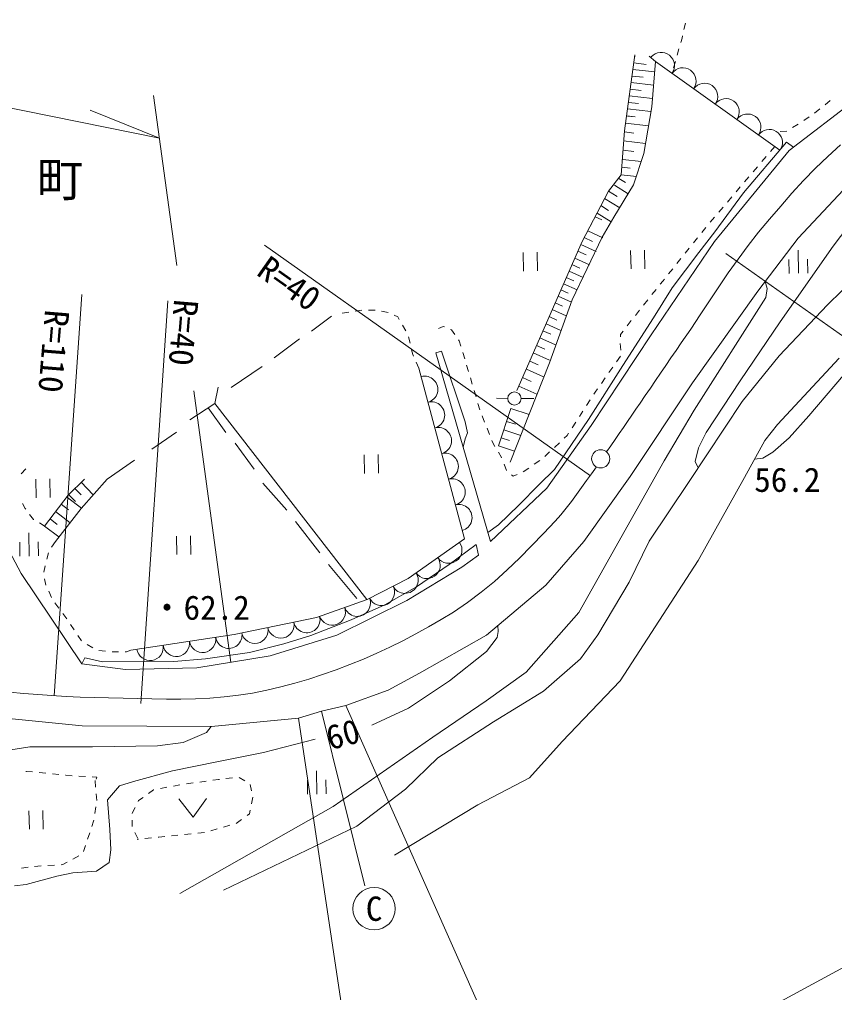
# Model space of a CAD drawing. Units: millimetres, scale not verified. Extents: x 40000 to 680000, y 20000 to 380000.
# Drawn here: x 321237 to 382658, y 246778 to 320070 of the extents above; entities that cross this region are included whole.
import ezdxf
from ezdxf.enums import TextEntityAlignment as Align

# ---------------------------------------------------------------- set-up
doc = ezdxf.new("R2010")
doc.units = ezdxf.units.MM
doc.header["$LTSCALE"] = 1000
doc.linetypes.add('CHAIN', pattern=[18.5, 12, -1.5, 3.5, -1.5])
for name, color, linetype, lineweight in [('M-BGD', 7, 'Continuous', 13), ('M-BMK', 2, 'Continuous', 13), ('M-STR-HTXT', 7, 'Continuous', 13)]:
    doc.layers.add(name, color=color, linetype=linetype, lineweight=lineweight)
doc.layers.add('M-BGD-HTXT', color=7, linetype='Continuous')
doc.styles.add('ＭＳ ゴシック', font='')
doc.styles.get('ＭＳ ゴシック').set_extended_font_data('MS Gothic')

# ---------------------------------------------------------------- blocks, each defined once
blk = doc.blocks.new('田')
at = {"color": 7, "linetype": 'Continuous', "lineweight": 13}
for p, q in [((-0.75, 1), (-0.75, -1)), ((0.75, -1), (0.75, 1))]:
    blk.add_line(p, q, dxfattribs=at)
blk = doc.blocks.new('荒地')
at = {"color": 7, "linetype": 'Continuous', "lineweight": 13}
for p, q in [((0, -1.25), (0, 1.25)), ((-1, 0.25), (-1, -1.25)), ((1, 0.25), (1, -1.25))]:
    blk.add_line(p, q, dxfattribs=at)
blk = doc.blocks.new('畑')
at = {"color": 7, "linetype": 'Continuous', "lineweight": 13}
for p, q in [((-1.5, 1), (0, -1)), ((0, -1), (1.5, 1))]:
    blk.add_line(p, q, dxfattribs=at)

msp = doc.modelspace()

# ---------------------------------------------------------------- linework, layer by layer
at = {"layer": 'M-BGD'}
for p, q in [((371425, 319803), (371313, 319315)), ((371202, 318828), (371165, 318668)), ((371165, 318668), (371073, 318345)), ((366826, 311693), (367621, 317410)), ((370937, 317864), (370800, 317383)), ((367536, 316800), (368459, 316678)), ((367607, 317295), (367631, 317292)), ((369169, 316894), (368891, 313499)), ((370663, 316902), (370527, 316421)), ((367467, 316305), (369105, 316114)), ((367329, 315314), (369023, 315117)), ((367398, 315809), (368226, 315715)), ((367261, 314820), (368082, 314708)), ((367889, 313730), (367123, 313828)), ((367192, 314323), (368942, 314119)), ((384330, 314100), (379248, 310209)), ((382331, 313959), (381940, 313647)), ((367054, 313332), (368826, 313126)), ((368891, 313499), (368276, 309986)), ((381550, 313335), (381159, 313023)), ((366907, 312269), (368640, 312067)), ((380756, 312729), (380334, 312460)), ((366568, 308378), (366826, 311693)), ((366819, 311598), (367544, 311513)), ((379063, 311648), (378571, 311643)), ((379070, 311653), (379063, 311648)), ((379913, 312191), (379491, 311922)), ((366767, 310923), (368406, 310732)), ((379045, 310819), (375809, 307008)), ((379564, 310450), (379045, 310819)), ((366713, 310231), (367527, 310136)), ((379248, 310209), (373611, 303340)), ((378150, 310504), (377826, 310124)), ((366703, 309533), (368081, 309373)), ((368276, 309986), (367521, 307604)), ((377502, 309743), (377178, 309362)), ((366636, 308955), (367269, 308882)), ((376854, 308982), (376529, 308601)), ((365616, 307147), (366568, 308378)), ((366396, 308099), (366914, 307778)), ((366568, 308378), (367724, 308243)), ((376205, 308220), (375881, 307840)), ((363630, 303336), (365616, 307147)), ((365613, 307142), (366273, 306733)), ((367521, 307604), (366032, 305182)), ((366073, 307578), (367114, 306932)), ((375557, 307459), (375233, 307078)), ((383341, 307240), (379927, 303587)), ((365329, 306597), (366479, 305884)), ((375809, 307008), (373626, 304070)), ((374909, 306698), (374584, 306317)), ((382137, 298564), (390018, 306385)), ((365042, 306046), (365629, 305682)), ((374260, 305936), (373936, 305556)), ((364608, 305207), (365122, 304975)), ((364774, 305484), (365837, 304825)), ((366032, 305182), (365159, 303673)), ((373612, 305175), (373288, 304794)), ((382563, 302983), (384291, 305306)), ((364363, 304665), (364330, 304679)), ((372971, 304408), (372657, 304019)), ((365159, 303673), (362896, 298948)), ((363788, 303639), (364416, 303356)), ((364055, 304150), (365204, 303632)), ((372343, 303629), (372029, 303240)), ((373626, 304070), (372434, 302522)), ((379927, 303587), (376869, 299617)), ((358707, 292120), (363630, 303336)), ((363536, 303121), (364695, 302599)), ((373611, 303340), (368846, 296313)), ((371715, 302851), (371401, 302462)), ((378554, 297286), (382563, 302983)), ((363089, 302102), (364202, 301600)), ((363313, 302611), (363932, 302332)), ((372434, 302522), (370420, 299852)), ((371087, 302073), (370773, 301683)), ((362873, 301609), (363465, 301342)), ((370460, 301294), (370146, 300905)), ((362447, 300640), (363014, 300384)), ((362656, 301116), (363726, 300634)), ((369832, 300516), (369709, 300363)), ((362238, 300163), (363266, 299700)), ((370420, 299852), (369020, 297599)), ((369709, 300363), (369519, 300126)), ((377581, 299797), (377429, 300344)), ((377482, 299132), (377581, 299797)), ((361827, 299226), (362830, 298773)), ((362032, 299695), (362573, 299451)), ((369207, 299735), (368895, 299344)), ((376869, 299617), (371946, 292709)), ((372082, 290636), (377482, 299132)), ((362896, 298948), (361189, 294204)), ((361607, 298725), (362155, 298478)), ((368583, 298954), (368271, 298563)), ((378485, 294733), (382137, 298564)), ((344746, 297713), (343237, 296591)), ((346052, 298015), (345558, 297941)), ((347041, 298162), (346547, 298088)), ((348040, 298179), (347540, 298179)), ((349021, 297994), (348531, 298096)), ((349738, 297663), (349476, 297791)), ((349842, 297483), (349738, 297663)), ((361153, 297690), (361723, 297433)), ((361387, 298225), (362444, 297748)), ((369020, 297599), (366717, 294015)), ((367959, 298172), (367647, 297782)), ((350340, 296615), (350091, 297049)), ((353173, 296949), (352807, 296783)), ((353264, 296911), (353173, 296949)), ((360918, 297156), (362032, 296654)), ((367108, 297107), (367025, 296999)), ((367335, 297391), (367108, 297107)), ((375556, 292859), (378554, 297286)), ((350667, 295680), (350549, 296166)), ((353788, 296691), (353725, 296717)), ((354039, 296340), (353788, 296691)), ((360684, 296622), (361277, 296354)), ((368846, 296313), (364320, 289484)), ((366532, 296353), (366521, 296165)), ((366722, 296601), (366532, 296353)), ((342344, 296006), (340428, 294596)), ((354384, 295857), (354329, 295933)), ((354500, 295467), (354384, 295857)), ((360200, 295519), (360817, 295241)), ((360449, 296087), (361620, 295560)), ((366497, 295667), (366565, 295171)), ((350870, 294844), (350785, 295194)), ((350927, 294717), (350870, 294844)), ((352608, 294963), (353045, 295082)), ((356737, 280750), (352608, 294963)), ((353045, 295082), (354831, 289762)), ((354786, 294509), (354643, 294988)), ((359950, 294951), (361181, 294396)), ((366525, 294702), (366237, 294293)), ((375686, 291298), (378485, 294733)), ((339515, 293941), (337183, 292343)), ((351338, 293805), (351133, 294261)), ((355073, 293551), (354930, 294030)), ((361189, 294204), (358211, 286720)), ((359707, 294336), (360328, 294057)), ((366717, 294015), (364117, 289946)), ((383011, 294554), (378366, 289551)), ((384052, 294130), (380717, 290219)), ((351338, 293805), (354772, 280941)), ((359436, 293735), (360715, 293158)), ((365950, 293884), (365662, 293475)), ((355359, 292593), (355216, 293072)), ((358859, 292455), (360220, 291842)), ((359147, 293095), (359807, 292797)), ((365374, 293066), (365086, 292658)), ((371946, 292709), (367262, 285642)), ((372995, 288968), (375556, 292859)), ((336211, 292363), (335953, 291152)), ((355646, 291635), (355502, 292114)), ((364627, 292006), (364517, 291836)), ((364798, 292249), (364627, 292006)), ((335953, 291152), (334076, 289911)), ((335953, 291152), (347415, 276370)), ((355932, 290677), (355789, 291156)), ((357193, 291534), (358031, 291528)), ((359031, 291521), (359993, 291514)), ((364244, 291416), (363972, 290997)), ((371696, 285264), (375686, 291298)), ((335463, 290828), (336786, 288969)), ((357338, 287951), (358271, 290770)), ((358271, 290770), (359645, 290325)), ((363700, 290577), (363428, 290158)), ((369819, 286824), (372082, 290636)), ((354831, 289762), (354990, 288929)), ((356285, 289742), (356099, 290206)), ((357947, 289793), (358604, 289576)), ((364117, 289946), (361546, 286174)), ((363156, 289738), (362884, 289319)), ((378366, 289551), (377413, 288360)), ((380717, 290219), (379228, 288551)), ((333083, 288978), (331217, 287708)), ((354990, 288929), (354831, 288492)), ((356655, 288813), (356470, 289277)), ((357736, 289155), (359012, 288733)), ((364320, 289484), (360985, 284760)), ((362612, 288899), (362503, 288730)), ((372400, 287817), (372995, 288968)), ((337490, 288155), (338920, 286189)), ((354831, 288492), (354673, 287857)), ((356925, 288135), (356840, 288348)), ((357064, 287903), (356925, 288135)), ((357537, 288553), (358157, 288348)), ((361920, 288184), (361555, 287842)), ((362503, 288730), (362285, 288526)), ((377413, 288360), (375864, 285581)), ((379228, 288551), (378018, 287479)), ((357560, 287083), (357323, 287475)), ((357338, 287951), (358542, 287552)), ((361190, 287500), (360826, 287158)), ((372161, 286785), (372400, 287817)), ((378018, 287479), (377243, 287023)), ((329907, 286874), (327843, 285445)), ((357574, 287044), (357560, 287083)), ((357930, 286109), (357752, 286577)), ((360442, 286840), (360026, 286563)), ((363387, 275390), (369819, 286824)), ((372379, 286297), (372161, 286785)), ((377243, 287023), (376622, 286941)), ((321728, 286212), (321375, 285858)), ((359610, 286286), (359194, 286008)), ((361546, 286174), (360395, 285043)), ((326126, 285447), (324897, 284249)), ((325881, 285209), (326803, 284264)), ((327843, 285445), (325887, 283224)), ((339565, 285147), (341381, 283122)), ((358433, 285673), (358304, 285782)), ((358737, 285805), (358433, 285673)), ((367262, 285642), (363768, 280759)), ((375864, 285581), (372390, 279331)), ((325409, 284748), (325887, 284258)), ((360985, 284760), (356737, 280750)), ((360395, 285043), (358866, 283484)), ((324897, 284249), (323128, 281914)), ((324788, 284105), (325913, 283253)), ((324936, 284287), (325448, 283762)), ((321465, 283624), (321669, 283234)), ((321669, 283234), (321705, 283186)), ((325887, 283224), (323942, 280743)), ((323951, 283001), (325056, 282164)), ((324370, 283553), (324927, 283131)), ((358866, 283484), (357348, 282015)), ((322002, 282783), (322284, 282400)), ((322284, 282400), (322305, 282389)), ((323540, 282457), (324087, 282042)), ((342046, 282249), (343882, 279906)), ((322742, 282145), (322959, 282023)), ((322959, 282023), (323128, 281914)), ((323128, 281914), (324215, 281091)), ((357348, 282015), (356542, 281423)), ((323942, 280743), (323663, 280328)), ((354772, 280941), (350524, 277963)), ((363768, 280759), (360909, 277463)), ((320464, 280040), (321377, 278333)), ((355640, 280517), (353616, 279008)), ((355839, 279723), (355640, 280517)), ((323437, 279888), (323289, 279410)), ((354568, 278809), (355839, 279723)), ((372390, 279331), (366495, 270256)), ((323167, 278926), (323075, 278434)), ((344527, 279023), (346657, 276447)), ((350439, 276308), (354568, 278809)), ((353616, 279008), (351154, 277340)), ((321377, 278333), (325943, 271544)), ((323127, 277946), (323237, 277458)), ((350524, 277963), (347427, 276375)), ((351154, 277340), (348772, 275991)), ((360909, 277463), (356423, 273692)), ((364827, 273710), (367170, 277680)), ((323440, 277001), (323642, 276544)), ((347427, 276375), (343616, 275025)), ((323910, 276124), (324206, 275721)), ((345159, 273688), (350439, 276308)), ((348772, 275991), (346231, 274839)), ((324502, 275318), (324798, 274915)), ((343616, 275025), (337422, 273755)), ((359417, 270904), (363387, 275390)), ((325088, 274508), (325366, 274093)), ((346231, 274839), (343194, 273668)), ((357302, 273978), (357294, 274421)), ((325644, 273677), (325922, 273261)), ((337422, 273755), (329640, 272564)), ((340117, 272140), (345159, 273688)), ((343194, 273668), (341169, 273053)), ((356423, 273692), (351381, 270833)), ((356433, 272465), (357227, 273517)), ((357227, 273517), (357302, 273978)), ((363517, 271904), (364827, 273710)), ((326333, 272987), (326764, 272732)), ((341169, 273053), (338568, 272398)), ((326171, 271991), (325943, 271544)), ((326509, 271921), (326171, 271991)), ((327492, 271683), (326509, 271921)), ((327217, 272546), (327714, 272494)), ((328211, 272441), (328269, 272435)), ((328269, 272435), (328711, 272439)), ((329211, 272444), (329312, 272445)), ((329312, 272445), (329640, 272564)), ((334598, 271226), (340117, 272140)), ((338568, 272398), (335253, 271901)), ((353654, 270261), (356433, 272465)), ((325943, 271544), (329238, 271107)), ((332871, 271703), (327492, 271683)), ((329238, 271107), (334598, 271226)), ((335253, 271901), (332871, 271703)), ((360738, 269482), (363517, 271904)), ((351381, 270833), (349012, 269550)), ((356400, 268760), (359417, 270904)), ((350557, 268197), (353654, 270261)), ((366495, 270256), (362127, 265690)), ((349012, 269550), (345836, 268399)), ((356966, 267159), (360738, 269482)), ((345836, 268399), (344010, 267962)), ((352390, 266020), (356400, 268760)), ((344010, 267962), (342263, 267446)), ((347798, 266926), (350557, 268197)), ((325971, 266863), (320427, 267406)), ((335698, 266823), (325971, 266863)), ((335687, 266822), (335323, 266354)), ((342263, 267446), (335698, 266823)), ((352758, 264460), (356966, 267159)), ((335323, 266354), (333576, 265599)), ((331631, 265361), (326747, 265282)), ((333576, 265599), (331631, 265361)), ((339619, 264862), (343530, 265874)), ((344886, 260780), (352390, 266020)), ((362127, 265690), (359666, 262951)), ((322023, 265282), (318926, 264805)), ((326747, 265282), (322023, 265282)), ((336106, 264147), (339619, 264862)), ((332771, 263472), (336106, 264147)), ((350336, 262097), (352758, 264460)), ((321725, 263434), (321779, 263438)), ((321779, 263438), (322223, 263393)), ((322720, 263343), (323218, 263293)), ((323715, 263243), (324213, 263193)), ((324710, 263142), (324737, 263140)), ((324737, 263140), (325209, 263111)), ((329833, 262678), (332771, 263472)), ((325708, 263082), (326207, 263052)), ((326707, 263022), (327060, 263001)), ((326941, 262743), (326979, 262244)), ((327060, 263001), (327029, 262858)), ((328781, 262341), (329833, 262678)), ((332842, 262325), (333333, 262416)), ((333826, 262500), (334322, 262567)), ((334817, 262633), (335313, 262699)), ((335808, 262766), (336231, 262822)), ((336231, 262822), (336304, 262831)), ((336801, 262890), (337297, 262950)), ((337786, 262966), (338229, 262735)), ((338614, 262458), (338728, 261971)), ((359666, 262951), (355775, 260926)), ((327017, 261746), (327056, 261247)), ((327867, 261289), (328781, 262341)), ((330956, 261776), (331328, 262048)), ((331328, 262048), (331366, 262055)), ((331858, 262145), (332350, 262235)), ((346663, 259318), (350336, 262097)), ((328046, 259065), (327867, 261289)), ((330178, 261160), (330216, 261234)), ((330216, 261234), (330552, 261480)), ((338822, 261484), (338724, 260994)), ((355775, 260926), (349502, 257115)), ((326990, 260753), (326912, 260259)), ((329720, 260281), (329947, 260717)), ((329720, 260272), (329720, 260281)), ((333333, 254229), (344886, 260780)), ((338573, 260241), (338385, 260105)), ((338626, 260504), (338573, 260241)), ((326822, 259686), (326689, 259288)), ((326834, 259765), (326822, 259686)), ((329720, 259272), (329720, 259772)), ((337980, 259811), (337576, 259518)), ((326531, 258813), (326373, 258339)), ((328126, 257537), (328046, 259065)), ((330157, 258375), (329933, 258823)), ((334177, 258736), (333680, 258682)), ((335171, 258843), (334674, 258789)), ((336136, 259102), (335655, 258965)), ((337098, 259375), (336617, 259238)), ((336619, 254494), (346663, 259318)), ((330198, 258324), (330117, 258316)), ((331193, 258421), (330696, 258372)), ((331745, 258475), (331691, 258469)), ((332188, 258522), (331745, 258475)), ((333182, 258629), (332685, 258576)), ((326214, 257864), (326056, 257390)), ((327987, 256564), (328126, 257537)), ((324830, 256593), (324499, 256410)), ((325705, 257077), (325267, 256835)), ((327034, 255929), (327987, 256564)), ((321885, 256209), (321388, 256158)), ((322871, 256311), (322382, 256261)), ((322880, 256311), (322871, 256311)), ((323878, 256372), (323379, 256342)), ((324056, 255552), (325247, 255790)), ((324499, 256410), (324377, 256403)), ((325247, 255790), (327034, 255929)), ((321743, 254926), (324056, 255552)), ((320870, 254822), (321743, 254926))]:
    msp.add_line(p, q, dxfattribs=at)
for points in [[(368688, 317316), (369169, 316894), (378536, 310220)], [(367082, 312789), (367640, 312728), (366980, 312801)], [(367170, 277680), (368678, 280780), (371696, 285264)]]:
    msp.add_lwpolyline(points, dxfattribs=at)
msp.add_circle((358531, 291524), 500, dxfattribs=at)
for centre, radius, start, end in [((369599, 316593), 997, 324.25708, 139.05445), ((371223, 315430), 1000, 324.52947, 144.52947), ((372852, 314270), 1000, 324.52947, 144.52947), ((374481, 313109), 1000, 324.52947, 144.52947), ((376109, 311949), 1000, 324.52947, 144.52947), ((377738, 310788), 1000, 332.28424, 144.52947), ((351765, 292204), 1000, 284.94793, 104.94793), ((352281, 290271), 1000, 284.94793, 104.94793), ((352797, 288339), 1000, 284.94793, 104.94793), ((353313, 286407), 1000, 284.94793, 104.94793), ((353829, 284474), 1000, 284.94793, 104.94793), ((354344, 282542), 1000, 284.94793, 104.94793), ((353582, 280107), 1000, 215.02794, 35.02794), ((351944, 278959), 1000, 215.02794, 35.02794), ((350287, 277841), 999, 207.08453, 32.99987), ((348508, 276930), 1000, 207.14968, 27.14968), ((346687, 276111), 999, 199.38326, 21.26183), ((344802, 275445), 1000, 199.50245, 19.50245), ((342889, 274874), 999, 191.46228, 13.76129), ((338971, 274073), 1000, 191.59218, 11.59218), ((340930, 274474), 1000, 191.59218, 11.59218), ((335031, 273389), 1000, 188.70222, 8.70222), ((337008, 273691), 1000, 188.68866, 10.39416), ((331077, 272784), 1000, 188.70222, 8.70222), ((333054, 273086), 1000, 188.70222, 8.70222)]:
    msp.add_arc(centre, radius, start, end, dxfattribs=at)
at = {"layer": 'M-BMK', "linetype": 'CHAIN'}
for points in [[(383098, 310620), (382144, 309757), (381221, 308859), (380324, 307932), (379451, 306981), (378599, 306012), (377762, 305030), (376939, 304039), (376148, 303044), (375388, 302024), (374653, 300986), (373936, 299935), (373229, 298875), (372526, 297813), (371819, 296753), (371103, 295702), (370713, 295137), (370325, 294572), (369938, 294007), (369552, 293440), (369166, 292874), (368779, 292308), (368393, 291741), (368006, 291176), (367691, 290716), (367376, 290257), (367061, 289798), (366745, 289339), (366430, 288880), (366115, 288421), (365799, 287963), (365484, 287504)], [(364731, 286368), (364345, 285854), (363967, 285334), (363591, 284811), (363214, 284289), (362831, 283772), (362438, 283264), (362031, 282768), (361605, 282287), (360725, 281347), (359832, 280414), (358920, 279498), (357986, 278606), (357025, 277747), (356034, 276927), (355007, 276155), (353942, 275439), (353013, 274867), (352068, 274316), (351110, 273786), (350139, 273279), (349155, 272794), (348159, 272332), (347152, 271893), (346136, 271480), (345110, 271091), (344075, 270728), (343033, 270390), (341984, 270080), (340928, 269797), (339868, 269543), (338806, 269330), (337736, 269165), (336660, 269043), (335579, 268959), (334493, 268907), (333404, 268882), (332313, 268878), (331222, 268890), (330131, 268913), (329043, 268940), (327957, 268967), (326890, 268997), (325823, 269037), (324756, 269087), (323689, 269148), (322623, 269218), (321557, 269299), (320492, 269390)]]:
    msp.add_lwpolyline(points, dxfattribs=at)
at = {"layer": 'M-BMK'}
msp.add_circle((365040, 286980), 686, dxfattribs=at)
at = {"layer": 'M-STR-HTXT'}
for p, q in [((286020, 320394), (331782, 311136)), ((331345, 314349), (333089, 301534)), ((331782, 311136), (326565, 313233)), ((364263, 285704), (339702, 303059)), ((400506, 284022), (374461, 302443)), ((325945, 299362), (323848, 269136)), ((330372, 268553), (332418, 298881)), ((334375, 292091), (337161, 271630)), ((360173, 236122), (442314, 280674)), ((345836, 268399), (361002, 234255)), ((344010, 267962), (347265, 254821)), ((346551, 238940), (342263, 267446))]:
    msp.add_line(p, q, dxfattribs=at)
msp.add_circle((347960, 253093), 1600, dxfattribs=at)

# ---------------------------------------------------------------- block references
at = {"layer": 'M-BGD', "xscale": 700, "yscale": 700, "rotation": 1.10932}
for name, p in [('田', (367833, 301988)), ('荒地', (379923, 301829)), ('田', (359734, 301829)), ('田', (347744, 286584)), ('田', (323009, 284757)), ('荒地', (321957, 280529)), ('田', (333610, 280470)), ('荒地', (343635, 262604)), ('畑', (334305, 260678)), ('田', (322493, 259785))]:
    msp.add_blockref(name, p, dxfattribs=at)

# ---------------------------------------------------------------- texts
at = {"layer": 'M-BGD-HTXT', "style": 'ＭＳ ゴシック'}
for s, height, rotation, p in [('石 町', 2566, 0.116, (317306, 305951)), ('R=40', 1833, 324.803, (338686, 300428)), ('R=40', 1833, 265.271, (332350, 299085)), ('R=110', 1833, 265.271, (322623, 298301)), ('60', 1833, 14.966, (344783, 264494))]:
    msp.add_text(s, height=height, rotation=rotation, dxfattribs=at).set_placement(p, align=Align.BOTTOM_LEFT)
for s, p in [('56.2', (376608, 283937)), ('・62.2', (331105, 274304))]:
    msp.add_text(s, height=1833, dxfattribs=at).set_placement(p, align=Align.BOTTOM_LEFT)
at = {"layer": 'M-STR-HTXT', "style": 'ＭＳ ゴシック'}
msp.add_text('C', height=1833, rotation=359.865, dxfattribs=at).set_placement((347960, 253093), align=Align.MIDDLE_CENTER)

doc.saveas('drawing.dxf')
